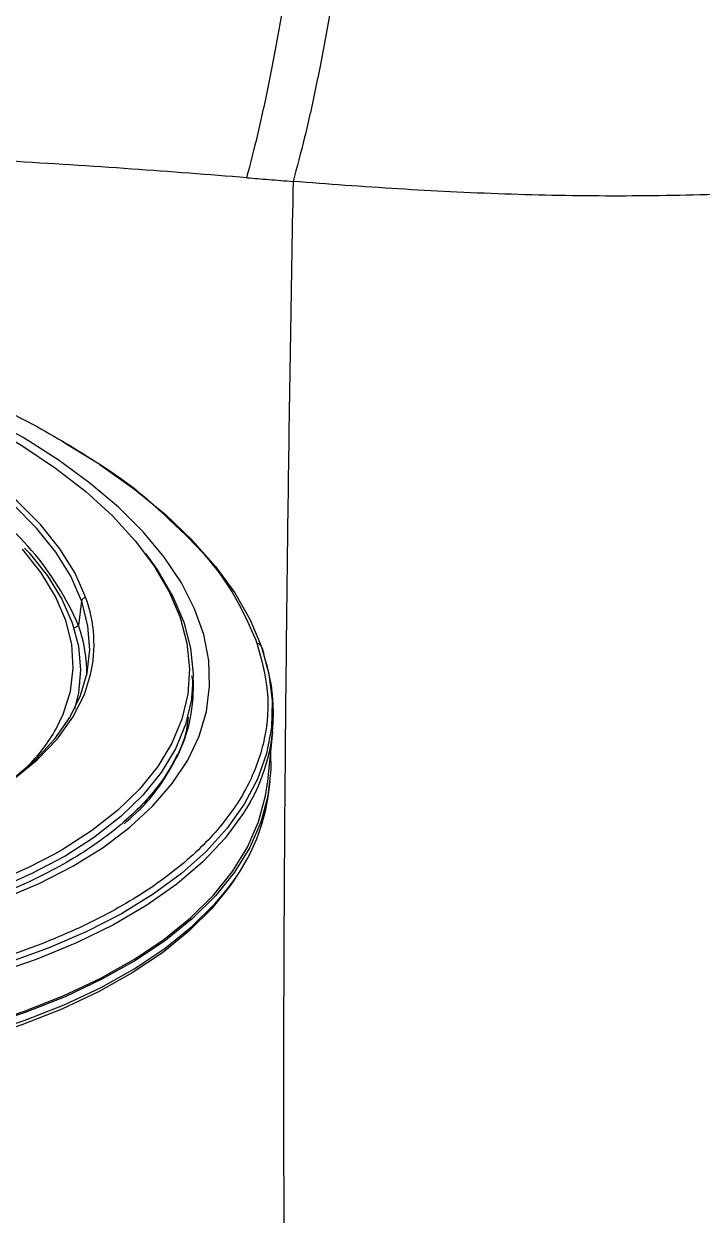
# Model space of a CAD drawing. Extents: x 832 to 912, y 781 to 934.
# Drawn here: x 850.378 to 852.657, y 820.873 to 824.875 of the extents above; entities that cross this region are included whole.
import ezdxf

# ---------------------------------------------------------------- set-up
doc = ezdxf.new("R2010")
doc.units = 0
doc.header["$MEASUREMENT"] = 0
doc.layers.add('1', color=4, linetype='Continuous')

# ---------------------------------------------------------------- blocks, each defined once
blk = doc.blocks.new('2026 SOVEREIGN HL')
at = {"layer": '1', "color": 3, "linetype": 'Continuous', "lineweight": 25}
for p, q in [((18.8425, 25.842), (18.8324, 25.7593)), ((18.8171, 25.7497), (18.8324, 25.7593)), ((19.4559, 25.6611), (19.4502, 25.6811)), ((18.835, 25.5459), (18.837, 25.5656)), ((19.2121, 25.5024), (19.2156, 25.5444)), ((19.4681, 25.2356), (19.4851, 25.4013)), ((19.4731, 25.2077), (19.4759, 25.2348))]:
    blk.add_line(p, q, dxfattribs=at)
at = {"layer": '1', "color": 3, "linetype": 'Continuous', "lineweight": 25, "flags": 128}
for points in [[(18.6799, 26.3694), (18.6463, 26.3898), (18.5183, 26.4609), (18.3808, 26.5281), (18.2347, 26.5908), (18.0807, 26.6486), (17.9198, 26.7014), (17.753, 26.7486), (17.5811, 26.7902), (17.4053, 26.8257), (17.2265, 26.8551), (17.0458, 26.8781), (16.8642, 26.8946), (16.6828, 26.9045), (16.5027, 26.9078)], [(16.5281, 26.8937), (16.7073, 26.8899), (16.8878, 26.8794), (17.0683, 26.8621), (17.2478, 26.8382), (17.4252, 26.8079), (17.5993, 26.7713), (17.7692, 26.7287), (17.9337, 26.6803), (18.0918, 26.6264), (18.2427, 26.5674), (18.3853, 26.5035), (18.5188, 26.4353), (18.6423, 26.3631), (18.7551, 26.2873), (18.8566, 26.2085), (18.946, 26.1271), (19.0229, 26.0436), (19.0813, 25.9665)], [(18.8568, 25.8521), (18.8206, 25.9348), (18.7699, 26.0168), (18.705, 26.0976), (18.6264, 26.1766), (18.5347, 26.253), (18.4307, 26.3264), (18.3151, 26.3962), (18.1887, 26.4618), (18.0526, 26.5228), (17.9078, 26.5787), (17.7553, 26.629), (17.5964, 26.6735), (17.4323, 26.7116), (17.2642, 26.7433), (17.0933, 26.7681), (16.9211, 26.786), (16.7487, 26.7967), (16.5775, 26.8003)], [(18.8425, 25.842), (18.8066, 25.9241), (18.7562, 26.0056), (18.6917, 26.0859), (18.6137, 26.1643), (18.5227, 26.2402), (18.4193, 26.3131), (18.3045, 26.3824), (18.179, 26.4476), (18.0438, 26.5082), (17.9, 26.5637), (17.7486, 26.6137), (17.5907, 26.6578), (17.4277, 26.6957), (17.2607, 26.7271), (17.091, 26.7518), (16.92, 26.7695), (16.7488, 26.7802), (16.5788, 26.7838)], [(18.7762, 26.3783), (18.7842, 26.3736), (18.89, 26.3082)], [(18.5763, 24.8392), (18.6999, 24.8924), (18.8129, 24.9506), (18.9147, 25.0137), (19.0047, 25.0812), (19.0824, 25.1526), (19.1473, 25.2277), (19.1991, 25.306), (19.2374, 25.387), (19.262, 25.4701), (19.2728, 25.5551), (19.2698, 25.6413), (19.2528, 25.7282), (19.2221, 25.8153), (19.1778, 25.9022), (19.1201, 25.9883), (19.0495, 26.0731), (18.9662, 26.1562), (18.8709, 26.2369), (18.764, 26.3149), (18.6799, 26.3694)], [(18.9031, 26.2996), (18.9085, 26.296), (19.022, 26.2152), (19.1241, 26.1316), (19.2143, 26.0456), (19.2921, 25.9576), (19.3571, 25.8683), (19.4089, 25.7779), (19.4473, 25.6871)], [(18.757, 25.4118), (18.7809, 25.4611), (18.805, 25.5377), (18.8145, 25.6161), (18.8094, 25.6958), (18.7896, 25.7762), (18.7553, 25.8565), (18.7068, 25.9363), (18.6445, 26.0149)], [(18.651, 26.0191), (18.6661, 26.0025), (18.7277, 25.9253), (18.7761, 25.8469), (18.811, 25.7679), (18.8321, 25.6889), (18.8393, 25.6105), (18.8324, 25.5331), (18.8187, 25.4778)], [(19.0571, 26.0003), (19.0983, 25.9434), (19.149, 25.8567), (19.1858, 25.7696), (19.2086, 25.6825), (19.2172, 25.5959), (19.2116, 25.5104), (19.1918, 25.4265), (19.1578, 25.3447), (19.11, 25.2655), (19.0486, 25.1895), (18.974, 25.117), (18.8867, 25.0486), (18.876, 25.0411)], [(19.0813, 25.9665), (19.0867, 25.9586), (19.137, 25.8725), (19.1737, 25.7859), (19.1964, 25.6992), (19.2049, 25.6132), (19.1993, 25.5282), (19.1796, 25.4448), (19.1459, 25.3635), (19.0983, 25.2848), (19.0373, 25.2093), (18.9631, 25.1372), (18.8763, 25.0692), (18.7773, 25.0056), (18.7514, 24.9908)], [(18.3861, 25.1126), (18.4259, 25.1316), (18.5257, 25.1867), (18.6139, 25.2464), (18.6898, 25.3104), (18.753, 25.3782), (18.8029, 25.4493), (18.8392, 25.5232), (18.8616, 25.5994), (18.8699, 25.6774), (18.8642, 25.7565), (18.8445, 25.8363)], [(19.4473, 25.6871), (19.4721, 25.5962), (19.4831, 25.5059), (19.4802, 25.4165), (19.4635, 25.3285), (19.4331, 25.2424), (19.3892, 25.1588), (19.3319, 25.0779), (19.2615, 25.0003), (19.1786, 24.9263), (19.0834, 24.8564), (18.9765, 24.7909), (18.8585, 24.7302), (18.73, 24.6746), (18.5916, 24.6244)], [(17.2371, 24.9027), (17.4057, 24.9064), (17.5706, 24.9172), (17.7304, 24.9352), (17.884, 24.9601), (18.0301, 24.9918), (18.1676, 25.0301), (18.2956, 25.0746), (18.413, 25.1251), (18.519, 25.181), (18.6127, 25.2421), (18.6934, 25.3078), (18.7605, 25.3776), (18.8135, 25.4511), (18.852, 25.5275), (18.873, 25.5942)], [(19.4778, 25.3302), (19.4786, 25.2753), (19.4688, 25.1861), (19.4451, 25.0985), (19.4077, 25.0131), (19.3567, 24.9304), (19.2925, 24.8506), (19.2154, 24.7744), (19.1258, 24.702), (19.0241, 24.6339), (18.911, 24.5704), (18.787, 24.5119), (18.6527, 24.4587), (18.509, 24.411), (18.3565, 24.3692), (18.1961, 24.3334), (18.0286, 24.3038), (17.855, 24.2806), (17.6761, 24.264), (17.4929, 24.2539), (17.3064, 24.2505)], [(17.3051, 24.2543), (17.491, 24.2577), (17.6737, 24.2677), (17.852, 24.2843), (18.0251, 24.3074), (18.1921, 24.3369), (18.352, 24.3726), (18.5041, 24.4143), (18.6474, 24.4618), (18.7812, 24.5149), (18.9049, 24.5732), (19.0177, 24.6365), (19.119, 24.7044), (19.2084, 24.7766), (19.2853, 24.8526), (19.3493, 24.9321), (19.4001, 25.0146), (19.4374, 25.0997), (19.461, 25.187), (19.4681, 25.2356)], [(19.408, 25.1637), (19.3859, 25.1269), (19.325, 25.0444), (19.2505, 24.9654), (19.1628, 24.8903), (19.0623, 24.8195), (18.9497, 24.7535), (18.8256, 24.6926), (18.6906, 24.6372), (18.5456, 24.5875), (18.3912, 24.5438), (18.2285, 24.5065), (18.0583, 24.4756), (17.8816, 24.4514), (17.6992, 24.434), (17.5124, 24.4235), (17.3221, 24.4199)], [(18.876, 25.0411), (18.7871, 24.9846), (18.6759, 24.9254), (18.5538, 24.8715), (18.4216, 24.823), (18.2799, 24.7804), (18.1298, 24.7439), (17.9722, 24.7137), (17.8079, 24.6901), (17.6381, 24.673), (17.4637, 24.6627), (17.2858, 24.6592)], [(18.7514, 24.9908), (18.6668, 24.9468), (18.5455, 24.8932), (18.414, 24.845), (18.2732, 24.8027), (18.124, 24.7664), (17.9673, 24.7364), (17.8041, 24.7128), (17.6352, 24.6959), (17.4619, 24.6857), (17.4396, 24.6849)], [(19.3745, 24.9336), (19.3443, 24.8876), (19.2803, 24.8081), (19.2034, 24.7321), (19.1141, 24.6599), (19.0128, 24.592), (18.9, 24.5288), (18.7763, 24.4704), (18.6425, 24.4174), (18.4992, 24.3699), (18.3472, 24.3281), (18.1873, 24.2925), (18.0204, 24.263), (17.8473, 24.2399), (17.669, 24.2233), (17.4864, 24.2133), (17.3004, 24.2099)], [(17.3036, 24.2235), (17.4901, 24.2269), (17.6733, 24.2369), (17.8522, 24.2536), (18.0258, 24.2767), (18.1933, 24.3063), (18.3537, 24.3421), (18.5062, 24.384), (18.6499, 24.4316), (18.7842, 24.4848), (18.9082, 24.5433), (19.0214, 24.6068), (19.123, 24.6749), (19.2126, 24.7473), (19.2898, 24.8236), (19.317, 24.8551)]]:
    blk.add_lwpolyline(points, dxfattribs=at)
at = {"layer": '1', "color": 3, "linetype": 'Continuous', "lineweight": 25}
for centre, radius, start, end in [((17.9372, 25.3743), 0.9744, 23.2686, 58.3316), ((18.8549, 25.8396), 0.0126, 81.3708, 169.1272), ((18.4278, 25.6956), 0.4566, 347.1661, 20.0426), ((18.1902, 25.6161), 0.6904, 18.5993, 19.1008), ((18.3923, 25.6014), 0.4676, 358.6905, 19.7334), ((19.4198, 25.6695), 0.0327, 32.5666, 68.1853), ((18.8851, 25.4628), 0.6024, 330.232, 18.0026), ((18.6915, 25.551), 0.5268, 333.2158, 3.5242), ((18.2323, 25.7076), 0.6023, 315.1982, 330.5852), ((18.8202, 25.2859), 0.6576, 319.0767, 353.1773)]:
    blk.add_arc(centre, radius, start, end, dxfattribs=at)
for points, knots in [([(19.3979, 27.2631), (19.4105, 27.3113), (19.4358, 27.4076), (19.4729, 27.58), (19.5087, 27.7698), (19.5427, 27.9762), (19.5743, 28.1959), (19.6032, 28.4257), (19.6289, 28.6622), (19.651, 28.9021), (19.6693, 29.142), (19.6833, 29.378), (19.6933, 29.6081), (19.6961, 29.7521), (19.6976, 29.8241)], [0, 0, 0, 0, 0.083337, 0.166674, 0.250006, 0.333337, 0.416668, 0.5, 0.583332, 0.666663, 0.749994, 0.833326, 0.916663, 1, 1, 1, 1]), ([(19.8537, 29.8039), (19.8526, 29.732), (19.8504, 29.588), (19.8411, 29.3585), (19.8277, 29.123), (19.8099, 28.8838), (19.788, 28.6446), (19.7623, 28.4089), (19.7333, 28.1799), (19.7013, 27.9611), (19.6667, 27.7554), (19.6302, 27.5664), (19.5922, 27.3946), (19.5661, 27.2985), (19.5531, 27.2505)], [0, 0, 0, 0, 0.083337, 0.166674, 0.250006, 0.333337, 0.416668, 0.5, 0.583333, 0.666664, 0.749994, 0.833327, 0.916663, 1, 1, 1, 1]), ([(19.3979, 27.2631), (19.2691, 27.273), (19.0036, 27.2935), (18.5986, 27.3191), (18.1799, 27.3428), (17.7516, 27.3645), (17.3194, 27.3848), (16.8766, 27.4046), (16.4338, 27.4238), (15.9832, 27.4428), (15.5377, 27.4611), (15.0916, 27.4788), (14.6489, 27.4956), (14.204, 27.5117), (13.7681, 27.5266), (13.481, 27.5352), (13.3428, 27.5393)], [0, 0, 0, 0, 0.063363, 0.130662, 0.198148, 0.267906, 0.33969, 0.409259, 0.484509, 0.556932, 0.631192, 0.704894, 0.778783, 0.852716, 0.929106, 1, 1, 1, 1]), ([(19.3979, 27.2631), (19.4225, 27.2611), (19.4742, 27.2568), (19.526, 27.2527), (19.5531, 27.2505)], [0, 0, 0, 0, 0.474881, 1, 1, 1, 1]), ([(19.5531, 27.2505), (19.5498, 27.063), (19.5431, 26.6878), (19.5355, 26.163), (19.5295, 25.6624), (19.5251, 25.1878), (19.5222, 24.7372), (19.5209, 24.3128), (19.521, 23.9126), (19.523, 23.676), (19.5239, 23.5577)], [0, 0, 0, 0, 0.125046, 0.2501603, 0.3752541, 0.5002264, 0.6251947, 0.7502628, 0.8751194, 1, 1, 1, 1]), ([(21.6942, 27.2488), (21.5778, 27.24), (21.3433, 27.2225), (20.987, 27.205), (20.6863, 27.2003), (20.4449, 27.2028), (20.2632, 27.2076), (20.0838, 27.2151), (19.9051, 27.2251), (19.7293, 27.2368), (19.6114, 27.246), (19.5531, 27.2505)], [0, 0, 0, 0, 0.1641253, 0.3306441, 0.4988141, 0.5826234, 0.6669511, 0.7525751, 0.8337305, 0.9178705, 1, 1, 1, 1]), ([(16.462, 26.9354), (16.5735, 26.9334), (16.7966, 26.9293), (17.1349, 26.8966), (17.4684, 26.8449), (17.7922, 26.7732), (18.1007, 26.6832), (18.3881, 26.5763), (18.6511, 26.4546), (18.8797, 26.3191), (19.0238, 26.2214), (19.0796, 26.1677), (19.0823, 26.165)], [0, 0, 0, 0, 0.110482, 0.220965, 0.331447, 0.441929, 0.552411, 0.662894, 0.773377, 0.883859, 0.994341, 1, 1, 1, 1]), ([(19.0823, 26.165), (19.1353, 26.117), (19.2443, 26.0184), (19.3626, 25.8616), (19.4088, 25.7537), (19.4319, 25.6998)], [0, 0, 0, 0, 0.3217525, 0.6608768, 1, 1, 1, 1]), ([(19.4319, 25.6998), (19.4465, 25.6459), (19.4756, 25.538), (19.4634, 25.3789), (19.4103, 25.2253), (19.3133, 25.0798), (19.1751, 24.9449), (18.9978, 24.8229), (18.7844, 24.7159), (18.5386, 24.6257), (18.2647, 24.5538), (17.9672, 24.5019), (17.6518, 24.4689), (17.4315, 24.4648), (17.3214, 24.4627)], [0, 0, 0, 0, 0.0833332, 0.1666666, 0.2500001, 0.3333334, 0.4166668, 0.5000001, 0.5833332, 0.6666665, 0.7500001, 0.8333335, 0.9166668, 1, 1, 1, 1]), ([(19.212, 25.5903), (19.2146, 25.578), (19.2201, 25.5525), (19.2155, 25.5277), (19.2131, 25.5149)], [0, 0, 0, 0, 0.480485, 1, 1, 1, 1]), ([(18.9855, 25.0928), (19.011, 25.1157), (19.0787, 25.1763), (19.1487, 25.2853), (19.1953, 25.3827), (19.2007, 25.4396), (19.2018, 25.4513)], [0, 0, 0, 0, 0.211416, 0.560883, 0.91035, 1, 1, 1, 1]), ([(19.1633, 25.3241), (19.1558, 25.3087), (19.1364, 25.269), (19.0916, 25.2073), (19.0308, 25.1394), (18.9583, 25.0746), (18.8751, 25.0132), (18.7814, 24.9555), (18.6776, 24.9018), (18.5643, 24.8523), (18.4421, 24.8075), (18.3115, 24.7676), (18.1734, 24.7327), (18.0283, 24.7032), (17.8771, 24.6792), (17.7207, 24.6608), (17.5597, 24.6483), (17.4155, 24.6422), (17.3246, 24.6416), (17.2894, 24.6413)], [0, 0, 0, 0, 0.039652, 0.102028, 0.163912, 0.225445, 0.286766, 0.347986, 0.409174, 0.470363, 0.531577, 0.592829, 0.654122, 0.715457, 0.776829, 0.838233, 0.899666, 0.961121, 1, 1, 1, 1])]:
    blk.add_open_spline(points, degree=3, knots=knots, dxfattribs=at)

msp = doc.modelspace()

# ---------------------------------------------------------------- block references
at = {"layer": '1'}
msp.add_blockref('2026 SOVEREIGN HL', (831.7292, 797.0948), dxfattribs=at)

doc.saveas('drawing.dxf')
